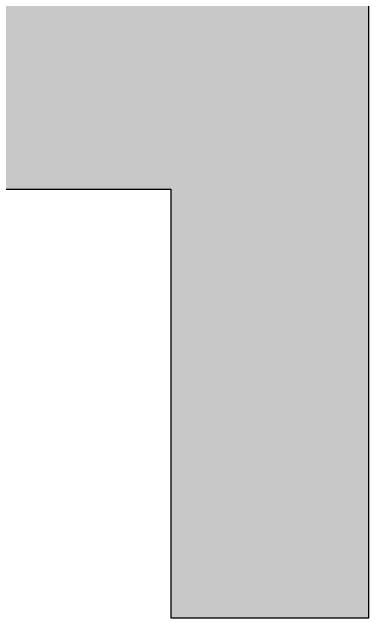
# Model space of a CAD drawing. Extents: x 23 to 353, y 83 to 218.
# Drawn here: x 130.38 to 152, y 114 to 150.75 of the extents above; entities that cross this region are included whole.
import ezdxf

# ---------------------------------------------------------------- set-up
doc = ezdxf.new("R2010")
doc.units = 0
doc.layers.add('1_claude', color=30, linetype='CONTINUOUS')
doc.layers.add('2_claude_nuri', color=30, linetype='CONTINUOUS')

msp = doc.modelspace()

# ---------------------------------------------------------------- linework, layer by layer
at = {"layer": '1_claude'}
for p, q in [((152, 114), (152, 166)), ((128, 140), (140, 140)), ((140, 140), (140, 114)), ((140, 114), (152, 114))]:
    msp.add_line(p, q, dxfattribs=at)
at = {"layer": '2_claude_nuri'}
for points in [[(44, 140), (152, 140), (44, 166), (152, 166)], [(140, 114), (152, 114), (140, 140), (152, 140)]]:
    msp.add_solid(points, dxfattribs=at)

doc.saveas('drawing.dxf')
